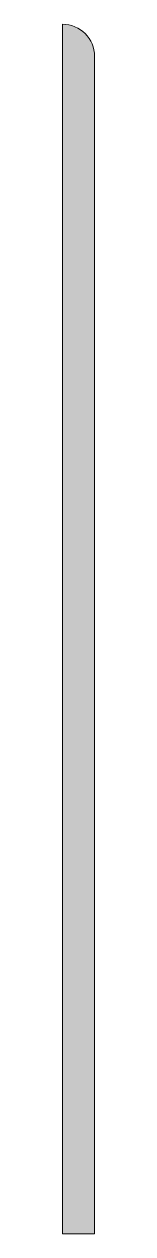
# Model space of a CAD drawing. Header units: metres. Extents: x 1 to 3, y 0 to 75.
import ezdxf

# ---------------------------------------------------------------- set-up
doc = ezdxf.new("R2010")
doc.units = ezdxf.units.M
doc.layers.add('A-DETL-GENF', color=92, linetype='Continuous', lineweight=18)

# ---------------------------------------------------------------- blocks, each defined once
blk = doc.blocks.new('43 plint PVC - hg 75-1554110-00_0 Basismaterialen')
at = {"layer": 'A-DETL-GENF'}
blk.add_hatch(color=256, dxfattribs=at).paths.add_polyline_path([(1, 0), (3, 0), (3, 73), (2.932, 73.518), (2.732, 74), (2.414, 74.414), (2, 74.732), (1.518, 74.932), (1, 75), (1, 68.287)])
for p, q in [((1, 75), (1, 0)), ((3, 0), (3, 73)), ((1, 0), (3, 0))]:
    blk.add_line(p, q, dxfattribs=at)
blk.add_arc((1, 73), 2, 360, 90, dxfattribs=at)

msp = doc.modelspace()

# ---------------------------------------------------------------- block references
msp.add_blockref('43 plint PVC - hg 75-1554110-00_0 Basismaterialen', (0, 0))

doc.saveas('drawing.dxf')
